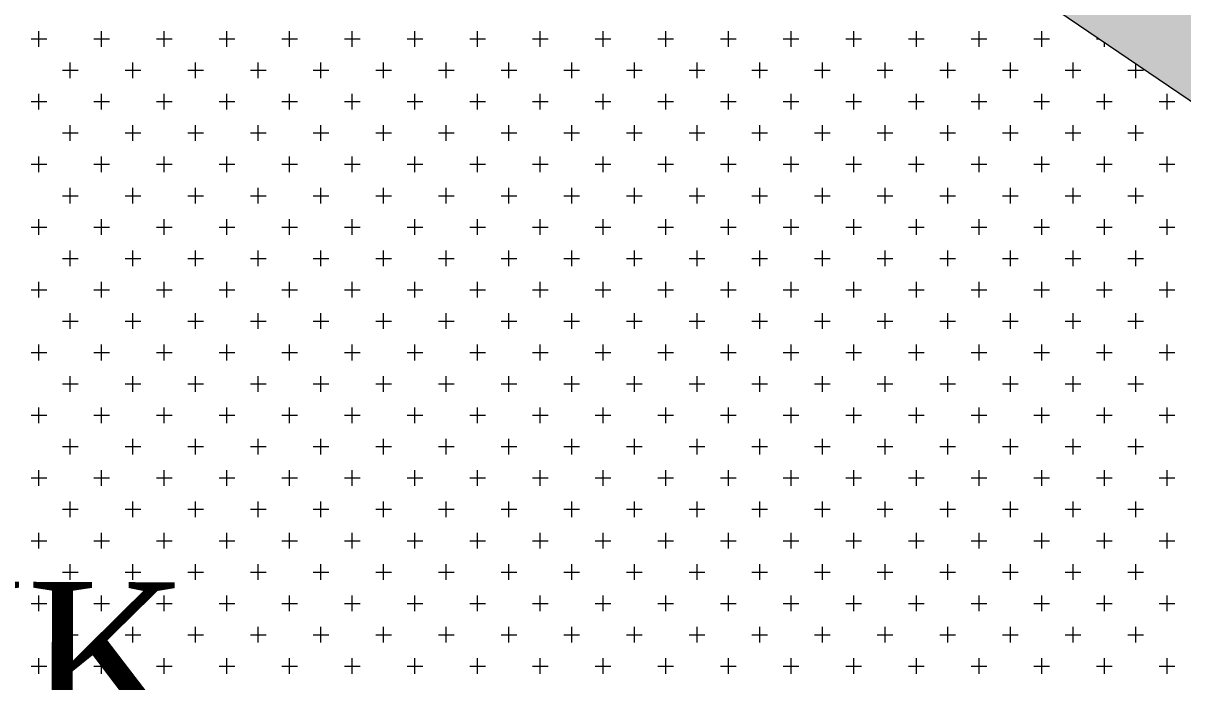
# Model space of a CAD drawing. Header units: metres. Extents: x 476631 to 477421, y 4483749 to 4484052.
# Drawn here: x 477114.08 to 477137.57, y 4483924.55 to 4483937.88 of the extents above; entities that cross this region are included whole.
import ezdxf

# ---------------------------------------------------------------- set-up
doc = ezdxf.new("R2010")
doc.units = ezdxf.units.M
for name, color, linetype, lineweight in [('PL_SAĞLIK', 150, 'Continuous', 0), ('serbest', 10, 'Continuous', 0), ('SM_SEMBOL', 18, 'Continuous', 0)]:
    doc.layers.add(name, color=color, linetype=linetype, lineweight=lineweight)
doc.styles.get("Standard").update_dxf_attribs({"font": 'TimesNewRoman.ttf'})

msp = doc.modelspace()

# ---------------------------------------------------------------- hatches: boundary and pattern name
at = {"layer": 'serbest', "true_color": 0x636466}
h = msp.add_hatch(color=251, dxfattribs=at)
h.dxf.hatch_style = 1
h.paths.add_polyline_path([(477140.016, 4483943.219), (477127.275, 4483951.87), (477114.535, 4483960.521), (477101.794, 4483969.172), (477094.763, 4483973.947), (477092.721, 4483966.873), (477160.327, 4483920.965), (477165.51, 4483925.907), (477152.839, 4483934.511), (477145.659, 4483939.386)])

# ---------------------------------------------------------------- linework, layer by layer
at = {"layer": 'PL_SAĞLIK'}
msp.add_line((477092.721, 4483966.873), (477160.327, 4483920.965), dxfattribs=at)
at = {"layer": 'PL_SAĞLIK', "linetype": 'Continuous'}
for p, q in [((477114.394, 4483937.406), (477114.394, 4483937.724)), ((477115.664, 4483937.406), (477115.664, 4483937.724)), ((477116.934, 4483937.406), (477116.934, 4483937.724)), ((477118.204, 4483937.406), (477118.204, 4483937.724)), ((477119.474, 4483937.406), (477119.474, 4483937.724)), ((477120.744, 4483937.406), (477120.744, 4483937.724)), ((477122.014, 4483937.406), (477122.014, 4483937.724)), ((477123.284, 4483937.406), (477123.284, 4483937.724)), ((477124.554, 4483937.406), (477124.554, 4483937.724)), ((477125.824, 4483937.406), (477125.824, 4483937.724)), ((477127.094, 4483937.406), (477127.094, 4483937.724)), ((477128.364, 4483937.406), (477128.364, 4483937.724)), ((477129.634, 4483937.406), (477129.634, 4483937.724)), ((477130.904, 4483937.406), (477130.904, 4483937.724)), ((477132.174, 4483937.406), (477132.174, 4483937.724)), ((477133.444, 4483937.406), (477133.444, 4483937.724)), ((477134.714, 4483937.406), (477134.714, 4483937.724)), ((477114.235, 4483937.565), (477114.553, 4483937.565)), ((477115.505, 4483937.565), (477115.823, 4483937.565)), ((477116.775, 4483937.565), (477117.093, 4483937.565)), ((477118.045, 4483937.565), (477118.363, 4483937.565)), ((477119.315, 4483937.565), (477119.633, 4483937.565)), ((477120.585, 4483937.565), (477120.903, 4483937.565)), ((477121.855, 4483937.565), (477122.173, 4483937.565)), ((477123.125, 4483937.565), (477123.443, 4483937.565)), ((477124.395, 4483937.565), (477124.713, 4483937.565)), ((477125.665, 4483937.565), (477125.983, 4483937.565)), ((477126.935, 4483937.565), (477127.253, 4483937.565)), ((477128.205, 4483937.565), (477128.523, 4483937.565)), ((477129.475, 4483937.565), (477129.793, 4483937.565)), ((477130.745, 4483937.565), (477131.063, 4483937.565)), ((477132.015, 4483937.565), (477132.333, 4483937.565)), ((477133.285, 4483937.565), (477133.603, 4483937.565)), ((477134.555, 4483937.565), (477134.873, 4483937.565)), ((477135.825, 4483937.565), (477135.881, 4483937.565)), ((477135.984, 4483937.406), (477135.984, 4483937.495)), ((477114.87, 4483936.93), (477115.187, 4483936.93)), ((477115.029, 4483936.771), (477115.029, 4483937.089)), ((477116.14, 4483936.93), (477116.458, 4483936.93)), ((477116.299, 4483936.771), (477116.299, 4483937.089)), ((477117.41, 4483936.93), (477117.727, 4483936.93)), ((477117.569, 4483936.771), (477117.569, 4483937.089)), ((477118.68, 4483936.93), (477118.997, 4483936.93)), ((477118.839, 4483936.771), (477118.839, 4483937.089)), ((477119.95, 4483936.93), (477120.268, 4483936.93)), ((477120.109, 4483936.771), (477120.109, 4483937.089)), ((477121.22, 4483936.93), (477121.537, 4483936.93)), ((477121.379, 4483936.771), (477121.379, 4483937.089)), ((477122.49, 4483936.93), (477122.808, 4483936.93)), ((477122.649, 4483936.771), (477122.649, 4483937.089)), ((477123.76, 4483936.93), (477124.078, 4483936.93)), ((477123.919, 4483936.771), (477123.919, 4483937.089)), ((477125.03, 4483936.93), (477125.348, 4483936.93)), ((477125.189, 4483936.771), (477125.189, 4483937.089)), ((477126.3, 4483936.93), (477126.618, 4483936.93)), ((477126.459, 4483936.771), (477126.459, 4483937.089)), ((477127.57, 4483936.93), (477127.888, 4483936.93)), ((477127.729, 4483936.771), (477127.729, 4483937.089)), ((477128.84, 4483936.93), (477129.158, 4483936.93)), ((477128.999, 4483936.771), (477128.999, 4483937.089)), ((477130.11, 4483936.93), (477130.428, 4483936.93)), ((477130.269, 4483936.771), (477130.269, 4483937.089)), ((477131.38, 4483936.93), (477131.698, 4483936.93)), ((477131.539, 4483936.771), (477131.539, 4483937.089)), ((477132.65, 4483936.93), (477132.968, 4483936.93)), ((477132.809, 4483936.771), (477132.809, 4483937.089)), ((477133.92, 4483936.93), (477134.238, 4483936.93)), ((477134.079, 4483936.771), (477134.079, 4483937.089)), ((477135.19, 4483936.93), (477135.508, 4483936.93)), ((477135.349, 4483936.771), (477135.349, 4483937.089)), ((477136.46, 4483936.93), (477136.778, 4483936.93)), ((477136.619, 4483936.771), (477136.619, 4483937.064)), ((477114.394, 4483936.136), (477114.394, 4483936.454)), ((477115.664, 4483936.136), (477115.664, 4483936.454)), ((477116.934, 4483936.136), (477116.934, 4483936.454)), ((477118.204, 4483936.136), (477118.204, 4483936.454)), ((477119.474, 4483936.136), (477119.474, 4483936.454)), ((477120.744, 4483936.136), (477120.744, 4483936.454)), ((477122.014, 4483936.136), (477122.014, 4483936.454)), ((477123.284, 4483936.136), (477123.284, 4483936.454)), ((477124.554, 4483936.136), (477124.554, 4483936.454)), ((477125.824, 4483936.136), (477125.824, 4483936.454)), ((477127.094, 4483936.136), (477127.094, 4483936.454)), ((477128.364, 4483936.136), (477128.364, 4483936.454)), ((477129.634, 4483936.136), (477129.634, 4483936.454)), ((477130.904, 4483936.136), (477130.904, 4483936.454)), ((477132.174, 4483936.136), (477132.174, 4483936.454)), ((477133.444, 4483936.136), (477133.444, 4483936.454)), ((477134.714, 4483936.136), (477134.714, 4483936.454)), ((477135.984, 4483936.136), (477135.984, 4483936.454)), ((477137.254, 4483936.136), (477137.254, 4483936.454)), ((477114.235, 4483936.295), (477114.553, 4483936.295)), ((477115.505, 4483936.295), (477115.823, 4483936.295)), ((477116.775, 4483936.295), (477117.093, 4483936.295)), ((477118.045, 4483936.295), (477118.363, 4483936.295)), ((477119.315, 4483936.295), (477119.633, 4483936.295)), ((477120.585, 4483936.295), (477120.903, 4483936.295)), ((477121.855, 4483936.295), (477122.173, 4483936.295)), ((477123.125, 4483936.295), (477123.443, 4483936.295)), ((477124.395, 4483936.295), (477124.713, 4483936.295)), ((477125.665, 4483936.295), (477125.983, 4483936.295)), ((477126.935, 4483936.295), (477127.253, 4483936.295)), ((477128.205, 4483936.295), (477128.523, 4483936.295)), ((477129.475, 4483936.295), (477129.793, 4483936.295)), ((477130.745, 4483936.295), (477131.063, 4483936.295)), ((477132.015, 4483936.295), (477132.333, 4483936.295)), ((477133.285, 4483936.295), (477133.603, 4483936.295)), ((477134.555, 4483936.295), (477134.873, 4483936.295)), ((477135.825, 4483936.295), (477136.143, 4483936.295)), ((477137.095, 4483936.295), (477137.413, 4483936.295)), ((477115.029, 4483935.501), (477115.029, 4483935.819)), ((477116.299, 4483935.501), (477116.299, 4483935.819)), ((477117.569, 4483935.501), (477117.569, 4483935.819)), ((477118.839, 4483935.501), (477118.839, 4483935.819)), ((477120.109, 4483935.501), (477120.109, 4483935.819)), ((477121.379, 4483935.501), (477121.379, 4483935.819)), ((477122.649, 4483935.501), (477122.649, 4483935.819)), ((477123.919, 4483935.501), (477123.919, 4483935.819)), ((477125.189, 4483935.501), (477125.189, 4483935.819)), ((477126.459, 4483935.501), (477126.459, 4483935.819)), ((477127.729, 4483935.501), (477127.729, 4483935.819)), ((477128.999, 4483935.501), (477128.999, 4483935.819)), ((477130.269, 4483935.501), (477130.269, 4483935.819)), ((477131.539, 4483935.501), (477131.539, 4483935.819)), ((477132.809, 4483935.501), (477132.809, 4483935.819)), ((477134.079, 4483935.501), (477134.079, 4483935.819)), ((477135.349, 4483935.501), (477135.349, 4483935.819)), ((477136.619, 4483935.501), (477136.619, 4483935.819)), ((477114.87, 4483935.66), (477115.187, 4483935.66)), ((477116.14, 4483935.66), (477116.458, 4483935.66)), ((477117.41, 4483935.66), (477117.727, 4483935.66)), ((477118.68, 4483935.66), (477118.997, 4483935.66)), ((477119.95, 4483935.66), (477120.268, 4483935.66)), ((477121.22, 4483935.66), (477121.537, 4483935.66)), ((477122.49, 4483935.66), (477122.808, 4483935.66)), ((477123.76, 4483935.66), (477124.078, 4483935.66)), ((477125.03, 4483935.66), (477125.348, 4483935.66)), ((477126.3, 4483935.66), (477126.618, 4483935.66)), ((477127.57, 4483935.66), (477127.888, 4483935.66)), ((477128.84, 4483935.66), (477129.158, 4483935.66)), ((477130.11, 4483935.66), (477130.428, 4483935.66)), ((477131.38, 4483935.66), (477131.698, 4483935.66)), ((477132.65, 4483935.66), (477132.968, 4483935.66)), ((477133.92, 4483935.66), (477134.238, 4483935.66)), ((477135.19, 4483935.66), (477135.508, 4483935.66)), ((477136.46, 4483935.66), (477136.778, 4483935.66)), ((477114.235, 4483935.025), (477114.553, 4483935.025)), ((477114.394, 4483934.866), (477114.394, 4483935.184)), ((477115.505, 4483935.025), (477115.823, 4483935.025)), ((477115.664, 4483934.866), (477115.664, 4483935.184)), ((477116.775, 4483935.025), (477117.093, 4483935.025)), ((477116.934, 4483934.866), (477116.934, 4483935.184)), ((477118.045, 4483935.025), (477118.363, 4483935.025)), ((477118.204, 4483934.866), (477118.204, 4483935.184)), ((477119.315, 4483935.025), (477119.633, 4483935.025)), ((477119.474, 4483934.866), (477119.474, 4483935.184)), ((477120.585, 4483935.025), (477120.903, 4483935.025)), ((477120.744, 4483934.866), (477120.744, 4483935.184)), ((477121.855, 4483935.025), (477122.173, 4483935.025)), ((477122.014, 4483934.866), (477122.014, 4483935.184)), ((477123.125, 4483935.025), (477123.443, 4483935.025)), ((477123.284, 4483934.866), (477123.284, 4483935.184)), ((477124.395, 4483935.025), (477124.713, 4483935.025)), ((477124.554, 4483934.866), (477124.554, 4483935.184)), ((477125.665, 4483935.025), (477125.983, 4483935.025)), ((477125.824, 4483934.866), (477125.824, 4483935.184)), ((477126.935, 4483935.025), (477127.253, 4483935.025)), ((477127.094, 4483934.866), (477127.094, 4483935.184)), ((477128.205, 4483935.025), (477128.523, 4483935.025)), ((477128.364, 4483934.866), (477128.364, 4483935.184)), ((477129.475, 4483935.025), (477129.793, 4483935.025)), ((477129.634, 4483934.866), (477129.634, 4483935.184)), ((477130.745, 4483935.025), (477131.063, 4483935.025)), ((477130.904, 4483934.866), (477130.904, 4483935.184)), ((477132.015, 4483935.025), (477132.333, 4483935.025)), ((477132.174, 4483934.866), (477132.174, 4483935.184)), ((477133.285, 4483935.025), (477133.603, 4483935.025)), ((477133.444, 4483934.866), (477133.444, 4483935.184)), ((477134.555, 4483935.025), (477134.873, 4483935.025)), ((477134.714, 4483934.866), (477134.714, 4483935.184)), ((477135.825, 4483935.025), (477136.143, 4483935.025)), ((477135.984, 4483934.866), (477135.984, 4483935.184)), ((477137.095, 4483935.025), (477137.413, 4483935.025)), ((477137.254, 4483934.866), (477137.254, 4483935.184)), ((477115.029, 4483934.231), (477115.029, 4483934.549)), ((477116.299, 4483934.231), (477116.299, 4483934.549)), ((477117.569, 4483934.231), (477117.569, 4483934.549)), ((477118.839, 4483934.231), (477118.839, 4483934.549)), ((477120.109, 4483934.231), (477120.109, 4483934.549)), ((477121.379, 4483934.231), (477121.379, 4483934.549)), ((477122.649, 4483934.231), (477122.649, 4483934.549)), ((477123.919, 4483934.231), (477123.919, 4483934.549)), ((477125.189, 4483934.231), (477125.189, 4483934.549)), ((477126.459, 4483934.231), (477126.459, 4483934.549)), ((477127.729, 4483934.231), (477127.729, 4483934.549)), ((477128.999, 4483934.231), (477128.999, 4483934.549)), ((477130.269, 4483934.231), (477130.269, 4483934.549)), ((477131.539, 4483934.231), (477131.539, 4483934.549)), ((477132.809, 4483934.231), (477132.809, 4483934.549)), ((477134.079, 4483934.231), (477134.079, 4483934.549)), ((477135.349, 4483934.231), (477135.349, 4483934.549)), ((477136.619, 4483934.231), (477136.619, 4483934.549)), ((477114.87, 4483934.39), (477115.187, 4483934.39)), ((477116.14, 4483934.39), (477116.458, 4483934.39)), ((477117.41, 4483934.39), (477117.727, 4483934.39)), ((477118.68, 4483934.39), (477118.997, 4483934.39)), ((477119.95, 4483934.39), (477120.268, 4483934.39)), ((477121.22, 4483934.39), (477121.537, 4483934.39)), ((477122.49, 4483934.39), (477122.808, 4483934.39)), ((477123.76, 4483934.39), (477124.078, 4483934.39)), ((477125.03, 4483934.39), (477125.348, 4483934.39)), ((477126.3, 4483934.39), (477126.618, 4483934.39)), ((477127.57, 4483934.39), (477127.888, 4483934.39)), ((477128.84, 4483934.39), (477129.158, 4483934.39)), ((477130.11, 4483934.39), (477130.428, 4483934.39)), ((477131.38, 4483934.39), (477131.698, 4483934.39)), ((477132.65, 4483934.39), (477132.968, 4483934.39)), ((477133.92, 4483934.39), (477134.238, 4483934.39)), ((477135.19, 4483934.39), (477135.508, 4483934.39)), ((477136.46, 4483934.39), (477136.778, 4483934.39)), ((477114.394, 4483933.596), (477114.394, 4483933.914)), ((477115.664, 4483933.596), (477115.664, 4483933.914)), ((477116.934, 4483933.596), (477116.934, 4483933.914)), ((477118.204, 4483933.596), (477118.204, 4483933.914)), ((477119.474, 4483933.596), (477119.474, 4483933.914)), ((477120.744, 4483933.596), (477120.744, 4483933.914)), ((477122.014, 4483933.596), (477122.014, 4483933.914)), ((477123.284, 4483933.596), (477123.284, 4483933.914)), ((477124.554, 4483933.596), (477124.554, 4483933.914)), ((477125.824, 4483933.596), (477125.824, 4483933.914)), ((477127.094, 4483933.596), (477127.094, 4483933.914)), ((477128.364, 4483933.596), (477128.364, 4483933.914)), ((477129.634, 4483933.596), (477129.634, 4483933.914)), ((477130.904, 4483933.596), (477130.904, 4483933.914)), ((477132.174, 4483933.596), (477132.174, 4483933.914)), ((477133.444, 4483933.596), (477133.444, 4483933.914)), ((477134.714, 4483933.596), (477134.714, 4483933.914)), ((477135.984, 4483933.596), (477135.984, 4483933.914)), ((477137.254, 4483933.596), (477137.254, 4483933.914)), ((477114.235, 4483933.755), (477114.553, 4483933.755)), ((477115.505, 4483933.755), (477115.823, 4483933.755)), ((477116.775, 4483933.755), (477117.093, 4483933.755)), ((477118.045, 4483933.755), (477118.363, 4483933.755)), ((477119.315, 4483933.755), (477119.633, 4483933.755)), ((477120.585, 4483933.755), (477120.903, 4483933.755)), ((477121.855, 4483933.755), (477122.173, 4483933.755)), ((477123.125, 4483933.755), (477123.443, 4483933.755)), ((477124.395, 4483933.755), (477124.713, 4483933.755)), ((477125.665, 4483933.755), (477125.983, 4483933.755)), ((477126.935, 4483933.755), (477127.253, 4483933.755)), ((477128.205, 4483933.755), (477128.523, 4483933.755)), ((477129.475, 4483933.755), (477129.793, 4483933.755)), ((477130.745, 4483933.755), (477131.063, 4483933.755)), ((477132.015, 4483933.755), (477132.333, 4483933.755)), ((477133.285, 4483933.755), (477133.603, 4483933.755)), ((477134.555, 4483933.755), (477134.873, 4483933.755)), ((477135.825, 4483933.755), (477136.143, 4483933.755)), ((477137.095, 4483933.755), (477137.413, 4483933.755)), ((477114.87, 4483933.12), (477115.187, 4483933.12)), ((477115.029, 4483932.961), (477115.029, 4483933.279)), ((477116.14, 4483933.12), (477116.458, 4483933.12)), ((477116.299, 4483932.961), (477116.299, 4483933.279)), ((477117.41, 4483933.12), (477117.727, 4483933.12)), ((477117.569, 4483932.961), (477117.569, 4483933.279)), ((477118.68, 4483933.12), (477118.997, 4483933.12)), ((477118.839, 4483932.961), (477118.839, 4483933.279)), ((477119.95, 4483933.12), (477120.268, 4483933.12)), ((477120.109, 4483932.961), (477120.109, 4483933.279)), ((477121.22, 4483933.12), (477121.537, 4483933.12)), ((477121.379, 4483932.961), (477121.379, 4483933.279)), ((477122.49, 4483933.12), (477122.808, 4483933.12)), ((477122.649, 4483932.961), (477122.649, 4483933.279)), ((477123.76, 4483933.12), (477124.078, 4483933.12)), ((477123.919, 4483932.961), (477123.919, 4483933.279)), ((477125.03, 4483933.12), (477125.348, 4483933.12)), ((477125.189, 4483932.961), (477125.189, 4483933.279)), ((477126.3, 4483933.12), (477126.618, 4483933.12)), ((477126.459, 4483932.961), (477126.459, 4483933.279)), ((477127.57, 4483933.12), (477127.888, 4483933.12)), ((477127.729, 4483932.961), (477127.729, 4483933.279)), ((477128.84, 4483933.12), (477129.158, 4483933.12)), ((477128.999, 4483932.961), (477128.999, 4483933.279)), ((477130.11, 4483933.12), (477130.428, 4483933.12)), ((477130.269, 4483932.961), (477130.269, 4483933.279)), ((477131.38, 4483933.12), (477131.698, 4483933.12)), ((477131.539, 4483932.961), (477131.539, 4483933.279)), ((477132.65, 4483933.12), (477132.968, 4483933.12)), ((477132.809, 4483932.961), (477132.809, 4483933.279)), ((477133.92, 4483933.12), (477134.238, 4483933.12)), ((477134.079, 4483932.961), (477134.079, 4483933.279)), ((477135.19, 4483933.12), (477135.508, 4483933.12)), ((477135.349, 4483932.961), (477135.349, 4483933.279)), ((477136.46, 4483933.12), (477136.778, 4483933.12)), ((477136.619, 4483932.961), (477136.619, 4483933.279)), ((477114.235, 4483932.485), (477114.553, 4483932.485)), ((477114.394, 4483932.326), (477114.394, 4483932.644)), ((477115.505, 4483932.485), (477115.823, 4483932.485)), ((477115.664, 4483932.326), (477115.664, 4483932.644)), ((477116.775, 4483932.485), (477117.093, 4483932.485)), ((477116.934, 4483932.326), (477116.934, 4483932.644)), ((477118.045, 4483932.485), (477118.363, 4483932.485)), ((477118.204, 4483932.326), (477118.204, 4483932.644)), ((477119.315, 4483932.485), (477119.633, 4483932.485)), ((477119.474, 4483932.326), (477119.474, 4483932.644)), ((477120.585, 4483932.485), (477120.903, 4483932.485)), ((477120.744, 4483932.326), (477120.744, 4483932.644)), ((477121.855, 4483932.485), (477122.173, 4483932.485)), ((477122.014, 4483932.326), (477122.014, 4483932.644)), ((477123.125, 4483932.485), (477123.443, 4483932.485)), ((477123.284, 4483932.326), (477123.284, 4483932.644)), ((477124.395, 4483932.485), (477124.713, 4483932.485)), ((477124.554, 4483932.326), (477124.554, 4483932.644)), ((477125.665, 4483932.485), (477125.983, 4483932.485)), ((477125.824, 4483932.326), (477125.824, 4483932.644)), ((477126.935, 4483932.485), (477127.253, 4483932.485)), ((477127.094, 4483932.326), (477127.094, 4483932.644)), ((477128.205, 4483932.485), (477128.523, 4483932.485)), ((477128.364, 4483932.326), (477128.364, 4483932.644)), ((477129.475, 4483932.485), (477129.793, 4483932.485)), ((477129.634, 4483932.326), (477129.634, 4483932.644)), ((477130.745, 4483932.485), (477131.063, 4483932.485)), ((477130.904, 4483932.326), (477130.904, 4483932.644)), ((477132.015, 4483932.485), (477132.333, 4483932.485)), ((477132.174, 4483932.326), (477132.174, 4483932.644)), ((477133.285, 4483932.485), (477133.603, 4483932.485)), ((477133.444, 4483932.326), (477133.444, 4483932.644)), ((477134.555, 4483932.485), (477134.873, 4483932.485)), ((477134.714, 4483932.326), (477134.714, 4483932.644)), ((477135.825, 4483932.485), (477136.143, 4483932.485)), ((477135.984, 4483932.326), (477135.984, 4483932.644)), ((477137.095, 4483932.485), (477137.413, 4483932.485)), ((477137.254, 4483932.326), (477137.254, 4483932.644)), ((477115.029, 4483931.691), (477115.029, 4483932.009)), ((477116.299, 4483931.691), (477116.299, 4483932.009)), ((477117.569, 4483931.691), (477117.569, 4483932.009)), ((477118.839, 4483931.691), (477118.839, 4483932.009)), ((477120.109, 4483931.691), (477120.109, 4483932.009)), ((477121.379, 4483931.691), (477121.379, 4483932.009)), ((477122.649, 4483931.691), (477122.649, 4483932.009)), ((477123.919, 4483931.691), (477123.919, 4483932.009)), ((477125.189, 4483931.691), (477125.189, 4483932.009)), ((477126.459, 4483931.691), (477126.459, 4483932.009)), ((477127.729, 4483931.691), (477127.729, 4483932.009)), ((477128.999, 4483931.691), (477128.999, 4483932.009)), ((477130.269, 4483931.691), (477130.269, 4483932.009)), ((477131.539, 4483931.691), (477131.539, 4483932.009)), ((477132.809, 4483931.691), (477132.809, 4483932.009)), ((477134.079, 4483931.691), (477134.079, 4483932.009)), ((477135.349, 4483931.691), (477135.349, 4483932.009)), ((477136.619, 4483931.691), (477136.619, 4483932.009)), ((477114.87, 4483931.85), (477115.187, 4483931.85)), ((477116.14, 4483931.85), (477116.458, 4483931.85)), ((477117.41, 4483931.85), (477117.727, 4483931.85)), ((477118.68, 4483931.85), (477118.997, 4483931.85)), ((477119.95, 4483931.85), (477120.268, 4483931.85)), ((477121.22, 4483931.85), (477121.537, 4483931.85)), ((477122.49, 4483931.85), (477122.808, 4483931.85)), ((477123.76, 4483931.85), (477124.078, 4483931.85)), ((477125.03, 4483931.85), (477125.348, 4483931.85)), ((477126.3, 4483931.85), (477126.618, 4483931.85)), ((477127.57, 4483931.85), (477127.888, 4483931.85)), ((477128.84, 4483931.85), (477129.158, 4483931.85)), ((477130.11, 4483931.85), (477130.428, 4483931.85)), ((477131.38, 4483931.85), (477131.698, 4483931.85)), ((477132.65, 4483931.85), (477132.968, 4483931.85)), ((477133.92, 4483931.85), (477134.238, 4483931.85)), ((477135.19, 4483931.85), (477135.508, 4483931.85)), ((477136.46, 4483931.85), (477136.778, 4483931.85)), ((477114.394, 4483931.056), (477114.394, 4483931.374)), ((477115.664, 4483931.056), (477115.664, 4483931.374)), ((477116.934, 4483931.056), (477116.934, 4483931.374)), ((477118.204, 4483931.056), (477118.204, 4483931.374)), ((477119.474, 4483931.056), (477119.474, 4483931.374)), ((477120.744, 4483931.056), (477120.744, 4483931.374)), ((477122.014, 4483931.056), (477122.014, 4483931.374)), ((477123.284, 4483931.056), (477123.284, 4483931.374)), ((477124.554, 4483931.056), (477124.554, 4483931.374)), ((477125.824, 4483931.056), (477125.824, 4483931.374)), ((477127.094, 4483931.056), (477127.094, 4483931.374)), ((477128.364, 4483931.056), (477128.364, 4483931.374)), ((477129.634, 4483931.056), (477129.634, 4483931.374)), ((477130.904, 4483931.056), (477130.904, 4483931.374)), ((477132.174, 4483931.056), (477132.174, 4483931.374)), ((477133.444, 4483931.056), (477133.444, 4483931.374)), ((477134.714, 4483931.056), (477134.714, 4483931.374)), ((477135.984, 4483931.056), (477135.984, 4483931.374)), ((477137.254, 4483931.056), (477137.254, 4483931.374)), ((477114.235, 4483931.215), (477114.553, 4483931.215)), ((477115.505, 4483931.215), (477115.823, 4483931.215)), ((477116.775, 4483931.215), (477117.093, 4483931.215)), ((477118.045, 4483931.215), (477118.363, 4483931.215)), ((477119.315, 4483931.215), (477119.633, 4483931.215)), ((477120.585, 4483931.215), (477120.903, 4483931.215)), ((477121.855, 4483931.215), (477122.173, 4483931.215)), ((477123.125, 4483931.215), (477123.443, 4483931.215)), ((477124.395, 4483931.215), (477124.713, 4483931.215)), ((477125.665, 4483931.215), (477125.983, 4483931.215)), ((477126.935, 4483931.215), (477127.253, 4483931.215)), ((477128.205, 4483931.215), (477128.523, 4483931.215)), ((477129.475, 4483931.215), (477129.793, 4483931.215)), ((477130.745, 4483931.215), (477131.063, 4483931.215)), ((477132.015, 4483931.215), (477132.333, 4483931.215)), ((477133.285, 4483931.215), (477133.603, 4483931.215)), ((477134.555, 4483931.215), (477134.873, 4483931.215)), ((477135.825, 4483931.215), (477136.143, 4483931.215)), ((477137.095, 4483931.215), (477137.413, 4483931.215)), ((477114.87, 4483930.58), (477115.187, 4483930.58)), ((477115.029, 4483930.421), (477115.029, 4483930.739)), ((477116.14, 4483930.58), (477116.458, 4483930.58)), ((477116.299, 4483930.421), (477116.299, 4483930.739)), ((477117.41, 4483930.58), (477117.727, 4483930.58)), ((477117.569, 4483930.421), (477117.569, 4483930.739)), ((477118.68, 4483930.58), (477118.997, 4483930.58)), ((477118.839, 4483930.421), (477118.839, 4483930.739)), ((477119.95, 4483930.58), (477120.268, 4483930.58)), ((477120.109, 4483930.421), (477120.109, 4483930.739)), ((477121.22, 4483930.58), (477121.537, 4483930.58)), ((477121.379, 4483930.421), (477121.379, 4483930.739)), ((477122.49, 4483930.58), (477122.808, 4483930.58)), ((477122.649, 4483930.421), (477122.649, 4483930.739)), ((477123.76, 4483930.58), (477124.078, 4483930.58)), ((477123.919, 4483930.421), (477123.919, 4483930.739)), ((477125.03, 4483930.58), (477125.348, 4483930.58)), ((477125.189, 4483930.421), (477125.189, 4483930.739)), ((477126.3, 4483930.58), (477126.618, 4483930.58)), ((477126.459, 4483930.421), (477126.459, 4483930.739)), ((477127.57, 4483930.58), (477127.888, 4483930.58)), ((477127.729, 4483930.421), (477127.729, 4483930.739)), ((477128.84, 4483930.58), (477129.158, 4483930.58)), ((477128.999, 4483930.421), (477128.999, 4483930.739)), ((477130.11, 4483930.58), (477130.428, 4483930.58)), ((477130.269, 4483930.421), (477130.269, 4483930.739)), ((477131.38, 4483930.58), (477131.698, 4483930.58)), ((477131.539, 4483930.421), (477131.539, 4483930.739)), ((477132.65, 4483930.58), (477132.968, 4483930.58)), ((477132.809, 4483930.421), (477132.809, 4483930.739)), ((477133.92, 4483930.58), (477134.238, 4483930.58)), ((477134.079, 4483930.421), (477134.079, 4483930.739)), ((477135.19, 4483930.58), (477135.508, 4483930.58)), ((477135.349, 4483930.421), (477135.349, 4483930.739)), ((477136.46, 4483930.58), (477136.778, 4483930.58)), ((477136.619, 4483930.421), (477136.619, 4483930.739)), ((477114.394, 4483929.786), (477114.394, 4483930.104)), ((477115.664, 4483929.786), (477115.664, 4483930.104)), ((477116.934, 4483929.786), (477116.934, 4483930.104)), ((477118.204, 4483929.786), (477118.204, 4483930.104)), ((477119.474, 4483929.786), (477119.474, 4483930.104)), ((477120.744, 4483929.786), (477120.744, 4483930.104)), ((477122.014, 4483929.786), (477122.014, 4483930.104)), ((477123.284, 4483929.786), (477123.284, 4483930.104)), ((477124.554, 4483929.786), (477124.554, 4483930.104)), ((477125.824, 4483929.786), (477125.824, 4483930.104)), ((477127.094, 4483929.786), (477127.094, 4483930.104)), ((477128.364, 4483929.786), (477128.364, 4483930.104)), ((477129.634, 4483929.786), (477129.634, 4483930.104)), ((477130.904, 4483929.786), (477130.904, 4483930.104)), ((477132.174, 4483929.786), (477132.174, 4483930.104)), ((477133.444, 4483929.786), (477133.444, 4483930.104)), ((477134.714, 4483929.786), (477134.714, 4483930.104)), ((477135.984, 4483929.786), (477135.984, 4483930.104)), ((477137.254, 4483929.786), (477137.254, 4483930.104)), ((477114.235, 4483929.945), (477114.553, 4483929.945)), ((477115.505, 4483929.945), (477115.823, 4483929.945)), ((477116.775, 4483929.945), (477117.093, 4483929.945)), ((477118.045, 4483929.945), (477118.363, 4483929.945)), ((477119.315, 4483929.945), (477119.633, 4483929.945)), ((477120.585, 4483929.945), (477120.903, 4483929.945)), ((477121.855, 4483929.945), (477122.173, 4483929.945)), ((477123.125, 4483929.945), (477123.443, 4483929.945)), ((477124.395, 4483929.945), (477124.713, 4483929.945)), ((477125.665, 4483929.945), (477125.983, 4483929.945)), ((477126.935, 4483929.945), (477127.253, 4483929.945)), ((477128.205, 4483929.945), (477128.523, 4483929.945)), ((477129.475, 4483929.945), (477129.793, 4483929.945)), ((477130.745, 4483929.945), (477131.063, 4483929.945)), ((477132.015, 4483929.945), (477132.333, 4483929.945)), ((477133.285, 4483929.945), (477133.603, 4483929.945)), ((477134.555, 4483929.945), (477134.873, 4483929.945)), ((477135.825, 4483929.945), (477136.143, 4483929.945)), ((477137.095, 4483929.945), (477137.413, 4483929.945)), ((477115.029, 4483929.151), (477115.029, 4483929.469)), ((477116.299, 4483929.151), (477116.299, 4483929.469)), ((477117.569, 4483929.151), (477117.569, 4483929.469)), ((477118.839, 4483929.151), (477118.839, 4483929.469)), ((477120.109, 4483929.151), (477120.109, 4483929.469)), ((477121.379, 4483929.151), (477121.379, 4483929.469)), ((477122.649, 4483929.151), (477122.649, 4483929.469)), ((477123.919, 4483929.151), (477123.919, 4483929.469)), ((477125.189, 4483929.151), (477125.189, 4483929.469)), ((477126.459, 4483929.151), (477126.459, 4483929.469)), ((477127.729, 4483929.151), (477127.729, 4483929.469)), ((477128.999, 4483929.151), (477128.999, 4483929.469)), ((477130.269, 4483929.151), (477130.269, 4483929.469)), ((477131.539, 4483929.151), (477131.539, 4483929.469)), ((477132.809, 4483929.151), (477132.809, 4483929.469)), ((477134.079, 4483929.151), (477134.079, 4483929.469)), ((477135.349, 4483929.151), (477135.349, 4483929.469)), ((477136.619, 4483929.151), (477136.619, 4483929.469)), ((477114.87, 4483929.31), (477115.187, 4483929.31)), ((477116.14, 4483929.31), (477116.458, 4483929.31)), ((477117.41, 4483929.31), (477117.727, 4483929.31)), ((477118.68, 4483929.31), (477118.997, 4483929.31)), ((477119.95, 4483929.31), (477120.268, 4483929.31)), ((477121.22, 4483929.31), (477121.537, 4483929.31)), ((477122.49, 4483929.31), (477122.808, 4483929.31)), ((477123.76, 4483929.31), (477124.078, 4483929.31)), ((477125.03, 4483929.31), (477125.348, 4483929.31)), ((477126.3, 4483929.31), (477126.618, 4483929.31)), ((477127.57, 4483929.31), (477127.888, 4483929.31)), ((477128.84, 4483929.31), (477129.158, 4483929.31)), ((477130.11, 4483929.31), (477130.428, 4483929.31)), ((477131.38, 4483929.31), (477131.698, 4483929.31)), ((477132.65, 4483929.31), (477132.968, 4483929.31)), ((477133.92, 4483929.31), (477134.238, 4483929.31)), ((477135.19, 4483929.31), (477135.508, 4483929.31)), ((477136.46, 4483929.31), (477136.778, 4483929.31)), ((477114.235, 4483928.675), (477114.553, 4483928.675)), ((477114.394, 4483928.516), (477114.394, 4483928.834)), ((477115.505, 4483928.675), (477115.823, 4483928.675)), ((477115.664, 4483928.516), (477115.664, 4483928.834)), ((477116.775, 4483928.675), (477117.093, 4483928.675)), ((477116.934, 4483928.516), (477116.934, 4483928.834)), ((477118.045, 4483928.675), (477118.363, 4483928.675)), ((477118.204, 4483928.516), (477118.204, 4483928.834)), ((477119.315, 4483928.675), (477119.633, 4483928.675)), ((477119.474, 4483928.516), (477119.474, 4483928.834)), ((477120.585, 4483928.675), (477120.903, 4483928.675)), ((477120.744, 4483928.516), (477120.744, 4483928.834)), ((477121.855, 4483928.675), (477122.173, 4483928.675)), ((477122.014, 4483928.516), (477122.014, 4483928.834)), ((477123.125, 4483928.675), (477123.443, 4483928.675)), ((477123.284, 4483928.516), (477123.284, 4483928.834)), ((477124.395, 4483928.675), (477124.713, 4483928.675)), ((477124.554, 4483928.516), (477124.554, 4483928.834)), ((477125.665, 4483928.675), (477125.983, 4483928.675)), ((477125.824, 4483928.516), (477125.824, 4483928.834)), ((477126.935, 4483928.675), (477127.253, 4483928.675)), ((477127.094, 4483928.516), (477127.094, 4483928.834)), ((477128.205, 4483928.675), (477128.523, 4483928.675)), ((477128.364, 4483928.516), (477128.364, 4483928.834)), ((477129.475, 4483928.675), (477129.793, 4483928.675)), ((477129.634, 4483928.516), (477129.634, 4483928.834)), ((477130.745, 4483928.675), (477131.063, 4483928.675)), ((477130.904, 4483928.516), (477130.904, 4483928.834)), ((477132.015, 4483928.675), (477132.333, 4483928.675)), ((477132.174, 4483928.516), (477132.174, 4483928.834)), ((477133.285, 4483928.675), (477133.603, 4483928.675)), ((477133.444, 4483928.516), (477133.444, 4483928.834)), ((477134.555, 4483928.675), (477134.873, 4483928.675)), ((477134.714, 4483928.516), (477134.714, 4483928.834)), ((477135.825, 4483928.675), (477136.143, 4483928.675)), ((477135.984, 4483928.516), (477135.984, 4483928.834)), ((477137.095, 4483928.675), (477137.413, 4483928.675)), ((477137.254, 4483928.516), (477137.254, 4483928.834)), ((477115.029, 4483927.881), (477115.029, 4483928.199)), ((477116.299, 4483927.881), (477116.299, 4483928.199)), ((477117.569, 4483927.881), (477117.569, 4483928.199)), ((477118.839, 4483927.881), (477118.839, 4483928.199)), ((477120.109, 4483927.881), (477120.109, 4483928.199)), ((477121.379, 4483927.881), (477121.379, 4483928.199)), ((477122.649, 4483927.881), (477122.649, 4483928.199)), ((477123.919, 4483927.881), (477123.919, 4483928.199)), ((477125.189, 4483927.881), (477125.189, 4483928.199)), ((477126.459, 4483927.881), (477126.459, 4483928.199)), ((477127.729, 4483927.881), (477127.729, 4483928.199)), ((477128.999, 4483927.881), (477128.999, 4483928.199)), ((477130.269, 4483927.881), (477130.269, 4483928.199)), ((477131.539, 4483927.881), (477131.539, 4483928.199)), ((477132.809, 4483927.881), (477132.809, 4483928.199)), ((477134.079, 4483927.881), (477134.079, 4483928.199)), ((477135.349, 4483927.881), (477135.349, 4483928.199)), ((477136.619, 4483927.881), (477136.619, 4483928.199)), ((477114.87, 4483928.04), (477115.187, 4483928.04)), ((477116.14, 4483928.04), (477116.458, 4483928.04)), ((477117.41, 4483928.04), (477117.727, 4483928.04)), ((477118.68, 4483928.04), (477118.997, 4483928.04)), ((477119.95, 4483928.04), (477120.268, 4483928.04)), ((477121.22, 4483928.04), (477121.537, 4483928.04)), ((477122.49, 4483928.04), (477122.808, 4483928.04)), ((477123.76, 4483928.04), (477124.078, 4483928.04)), ((477125.03, 4483928.04), (477125.348, 4483928.04)), ((477126.3, 4483928.04), (477126.618, 4483928.04)), ((477127.57, 4483928.04), (477127.888, 4483928.04)), ((477128.84, 4483928.04), (477129.158, 4483928.04)), ((477130.11, 4483928.04), (477130.428, 4483928.04)), ((477131.38, 4483928.04), (477131.698, 4483928.04)), ((477132.65, 4483928.04), (477132.968, 4483928.04)), ((477133.92, 4483928.04), (477134.238, 4483928.04)), ((477135.19, 4483928.04), (477135.508, 4483928.04)), ((477136.46, 4483928.04), (477136.778, 4483928.04)), ((477114.394, 4483927.246), (477114.394, 4483927.564)), ((477115.664, 4483927.246), (477115.664, 4483927.564)), ((477116.934, 4483927.246), (477116.934, 4483927.564)), ((477118.204, 4483927.246), (477118.204, 4483927.564)), ((477119.474, 4483927.246), (477119.474, 4483927.564)), ((477120.744, 4483927.246), (477120.744, 4483927.564)), ((477122.014, 4483927.246), (477122.014, 4483927.564)), ((477123.284, 4483927.246), (477123.284, 4483927.564)), ((477124.554, 4483927.246), (477124.554, 4483927.564)), ((477125.824, 4483927.246), (477125.824, 4483927.564)), ((477127.094, 4483927.246), (477127.094, 4483927.564)), ((477128.364, 4483927.246), (477128.364, 4483927.564)), ((477129.634, 4483927.246), (477129.634, 4483927.564)), ((477130.904, 4483927.246), (477130.904, 4483927.564)), ((477132.174, 4483927.246), (477132.174, 4483927.564)), ((477133.444, 4483927.246), (477133.444, 4483927.564)), ((477134.714, 4483927.246), (477134.714, 4483927.564)), ((477135.984, 4483927.246), (477135.984, 4483927.564)), ((477137.254, 4483927.246), (477137.254, 4483927.564)), ((477114.235, 4483927.405), (477114.553, 4483927.405)), ((477115.505, 4483927.405), (477115.823, 4483927.405)), ((477116.775, 4483927.405), (477117.093, 4483927.405)), ((477118.045, 4483927.405), (477118.363, 4483927.405)), ((477119.315, 4483927.405), (477119.633, 4483927.405)), ((477120.585, 4483927.405), (477120.903, 4483927.405)), ((477121.855, 4483927.405), (477122.173, 4483927.405)), ((477123.125, 4483927.405), (477123.443, 4483927.405)), ((477124.395, 4483927.405), (477124.713, 4483927.405)), ((477125.665, 4483927.405), (477125.983, 4483927.405)), ((477126.935, 4483927.405), (477127.253, 4483927.405)), ((477128.205, 4483927.405), (477128.523, 4483927.405)), ((477129.475, 4483927.405), (477129.793, 4483927.405)), ((477130.745, 4483927.405), (477131.063, 4483927.405)), ((477132.015, 4483927.405), (477132.333, 4483927.405)), ((477133.285, 4483927.405), (477133.603, 4483927.405)), ((477134.555, 4483927.405), (477134.873, 4483927.405)), ((477135.825, 4483927.405), (477136.143, 4483927.405)), ((477137.095, 4483927.405), (477137.413, 4483927.405)), ((477115.029, 4483926.611), (477115.029, 4483926.929)), ((477116.299, 4483926.611), (477116.299, 4483926.929)), ((477117.569, 4483926.611), (477117.569, 4483926.929)), ((477118.839, 4483926.611), (477118.839, 4483926.929)), ((477120.109, 4483926.611), (477120.109, 4483926.929)), ((477121.379, 4483926.611), (477121.379, 4483926.929)), ((477122.649, 4483926.611), (477122.649, 4483926.929)), ((477123.919, 4483926.611), (477123.919, 4483926.929)), ((477125.189, 4483926.611), (477125.189, 4483926.929)), ((477126.459, 4483926.611), (477126.459, 4483926.929)), ((477127.729, 4483926.611), (477127.729, 4483926.929)), ((477128.999, 4483926.611), (477128.999, 4483926.929)), ((477130.269, 4483926.611), (477130.269, 4483926.929)), ((477131.539, 4483926.611), (477131.539, 4483926.929)), ((477132.809, 4483926.611), (477132.809, 4483926.929)), ((477134.079, 4483926.611), (477134.079, 4483926.929)), ((477135.349, 4483926.611), (477135.349, 4483926.929)), ((477136.619, 4483926.611), (477136.619, 4483926.929)), ((477114.87, 4483926.77), (477115.187, 4483926.77)), ((477116.14, 4483926.77), (477116.458, 4483926.77)), ((477117.41, 4483926.77), (477117.727, 4483926.77)), ((477118.68, 4483926.77), (477118.997, 4483926.77)), ((477119.95, 4483926.77), (477120.268, 4483926.77)), ((477121.22, 4483926.77), (477121.537, 4483926.77)), ((477122.49, 4483926.77), (477122.808, 4483926.77)), ((477123.76, 4483926.77), (477124.078, 4483926.77)), ((477125.03, 4483926.77), (477125.348, 4483926.77)), ((477126.3, 4483926.77), (477126.618, 4483926.77)), ((477127.57, 4483926.77), (477127.888, 4483926.77)), ((477128.84, 4483926.77), (477129.158, 4483926.77)), ((477130.11, 4483926.77), (477130.428, 4483926.77)), ((477131.38, 4483926.77), (477131.698, 4483926.77)), ((477132.65, 4483926.77), (477132.968, 4483926.77)), ((477133.92, 4483926.77), (477134.238, 4483926.77)), ((477135.19, 4483926.77), (477135.508, 4483926.77)), ((477136.46, 4483926.77), (477136.778, 4483926.77)), ((477114.235, 4483926.135), (477114.553, 4483926.135)), ((477114.394, 4483925.976), (477114.394, 4483926.294)), ((477115.505, 4483926.135), (477115.823, 4483926.135)), ((477115.664, 4483925.976), (477115.664, 4483926.294)), ((477116.775, 4483926.135), (477117.093, 4483926.135)), ((477116.934, 4483925.976), (477116.934, 4483926.294)), ((477118.045, 4483926.135), (477118.363, 4483926.135)), ((477118.204, 4483925.976), (477118.204, 4483926.294)), ((477119.315, 4483926.135), (477119.633, 4483926.135)), ((477119.474, 4483925.976), (477119.474, 4483926.294)), ((477120.585, 4483926.135), (477120.903, 4483926.135)), ((477120.744, 4483925.976), (477120.744, 4483926.294)), ((477121.855, 4483926.135), (477122.173, 4483926.135)), ((477122.014, 4483925.976), (477122.014, 4483926.294)), ((477123.125, 4483926.135), (477123.443, 4483926.135)), ((477123.284, 4483925.976), (477123.284, 4483926.294)), ((477124.395, 4483926.135), (477124.713, 4483926.135)), ((477124.554, 4483925.976), (477124.554, 4483926.294)), ((477125.665, 4483926.135), (477125.983, 4483926.135)), ((477125.824, 4483925.976), (477125.824, 4483926.294)), ((477126.935, 4483926.135), (477127.253, 4483926.135)), ((477127.094, 4483925.976), (477127.094, 4483926.294)), ((477128.205, 4483926.135), (477128.523, 4483926.135)), ((477128.364, 4483925.976), (477128.364, 4483926.294)), ((477129.475, 4483926.135), (477129.793, 4483926.135)), ((477129.634, 4483925.976), (477129.634, 4483926.294)), ((477130.745, 4483926.135), (477131.063, 4483926.135)), ((477130.904, 4483925.976), (477130.904, 4483926.294)), ((477132.015, 4483926.135), (477132.333, 4483926.135)), ((477132.174, 4483925.976), (477132.174, 4483926.294)), ((477133.285, 4483926.135), (477133.603, 4483926.135)), ((477133.444, 4483925.976), (477133.444, 4483926.294)), ((477134.555, 4483926.135), (477134.873, 4483926.135)), ((477134.714, 4483925.976), (477134.714, 4483926.294)), ((477135.825, 4483926.135), (477136.143, 4483926.135)), ((477135.984, 4483925.976), (477135.984, 4483926.294)), ((477137.095, 4483926.135), (477137.413, 4483926.135)), ((477137.254, 4483925.976), (477137.254, 4483926.294)), ((477115.029, 4483925.341), (477115.029, 4483925.659)), ((477116.299, 4483925.341), (477116.299, 4483925.659)), ((477117.569, 4483925.341), (477117.569, 4483925.659)), ((477118.839, 4483925.341), (477118.839, 4483925.659)), ((477120.109, 4483925.341), (477120.109, 4483925.659)), ((477121.379, 4483925.341), (477121.379, 4483925.659)), ((477122.649, 4483925.341), (477122.649, 4483925.659)), ((477123.919, 4483925.341), (477123.919, 4483925.659)), ((477125.189, 4483925.341), (477125.189, 4483925.659)), ((477126.459, 4483925.341), (477126.459, 4483925.659)), ((477127.729, 4483925.341), (477127.729, 4483925.659)), ((477128.999, 4483925.341), (477128.999, 4483925.659)), ((477130.269, 4483925.341), (477130.269, 4483925.659)), ((477131.539, 4483925.341), (477131.539, 4483925.659)), ((477132.809, 4483925.341), (477132.809, 4483925.659)), ((477134.079, 4483925.341), (477134.079, 4483925.659)), ((477135.349, 4483925.341), (477135.349, 4483925.659)), ((477136.619, 4483925.341), (477136.619, 4483925.659)), ((477114.87, 4483925.5), (477115.187, 4483925.5)), ((477116.14, 4483925.5), (477116.458, 4483925.5)), ((477117.41, 4483925.5), (477117.727, 4483925.5)), ((477118.68, 4483925.5), (477118.997, 4483925.5)), ((477119.95, 4483925.5), (477120.268, 4483925.5)), ((477121.22, 4483925.5), (477121.537, 4483925.5)), ((477122.49, 4483925.5), (477122.808, 4483925.5)), ((477123.76, 4483925.5), (477124.078, 4483925.5)), ((477125.03, 4483925.5), (477125.348, 4483925.5)), ((477126.3, 4483925.5), (477126.618, 4483925.5)), ((477127.57, 4483925.5), (477127.888, 4483925.5)), ((477128.84, 4483925.5), (477129.158, 4483925.5)), ((477130.11, 4483925.5), (477130.428, 4483925.5)), ((477131.38, 4483925.5), (477131.698, 4483925.5)), ((477132.65, 4483925.5), (477132.968, 4483925.5)), ((477133.92, 4483925.5), (477134.238, 4483925.5)), ((477135.19, 4483925.5), (477135.508, 4483925.5)), ((477136.46, 4483925.5), (477136.778, 4483925.5)), ((477114.394, 4483924.706), (477114.394, 4483925.024)), ((477115.664, 4483924.706), (477115.664, 4483925.024)), ((477116.934, 4483924.706), (477116.934, 4483925.024)), ((477118.204, 4483924.706), (477118.204, 4483925.024)), ((477119.474, 4483924.706), (477119.474, 4483925.024)), ((477120.744, 4483924.706), (477120.744, 4483925.024)), ((477122.014, 4483924.706), (477122.014, 4483925.024)), ((477123.284, 4483924.706), (477123.284, 4483925.024)), ((477124.554, 4483924.706), (477124.554, 4483925.024)), ((477125.824, 4483924.706), (477125.824, 4483925.024)), ((477127.094, 4483924.706), (477127.094, 4483925.024)), ((477128.364, 4483924.706), (477128.364, 4483925.024)), ((477129.634, 4483924.706), (477129.634, 4483925.024)), ((477130.904, 4483924.706), (477130.904, 4483925.024)), ((477132.174, 4483924.706), (477132.174, 4483925.024)), ((477133.444, 4483924.706), (477133.444, 4483925.024)), ((477134.714, 4483924.706), (477134.714, 4483925.024)), ((477135.984, 4483924.706), (477135.984, 4483925.024)), ((477137.254, 4483924.706), (477137.254, 4483925.024)), ((477114.235, 4483924.865), (477114.553, 4483924.865)), ((477115.505, 4483924.865), (477115.823, 4483924.865)), ((477116.775, 4483924.865), (477117.093, 4483924.865)), ((477118.045, 4483924.865), (477118.363, 4483924.865)), ((477119.315, 4483924.865), (477119.633, 4483924.865)), ((477120.585, 4483924.865), (477120.903, 4483924.865)), ((477121.855, 4483924.865), (477122.173, 4483924.865)), ((477123.125, 4483924.865), (477123.443, 4483924.865)), ((477124.395, 4483924.865), (477124.713, 4483924.865)), ((477125.665, 4483924.865), (477125.983, 4483924.865)), ((477126.935, 4483924.865), (477127.253, 4483924.865)), ((477128.205, 4483924.865), (477128.523, 4483924.865)), ((477129.475, 4483924.865), (477129.793, 4483924.865)), ((477130.745, 4483924.865), (477131.063, 4483924.865)), ((477132.015, 4483924.865), (477132.333, 4483924.865)), ((477133.285, 4483924.865), (477133.603, 4483924.865)), ((477134.555, 4483924.865), (477134.873, 4483924.865)), ((477135.825, 4483924.865), (477136.143, 4483924.865)), ((477137.095, 4483924.865), (477137.413, 4483924.865))]:
    msp.add_line(p, q, dxfattribs=at)

# ---------------------------------------------------------------- texts
at = {"layer": 'SM_SEMBOL', "lineweight": 0}
msp.add_text('SAGLIK ', height=3, rotation=359.8073, dxfattribs=at).set_placement((477100.798, 4483923.617))

doc.saveas('drawing.dxf')
